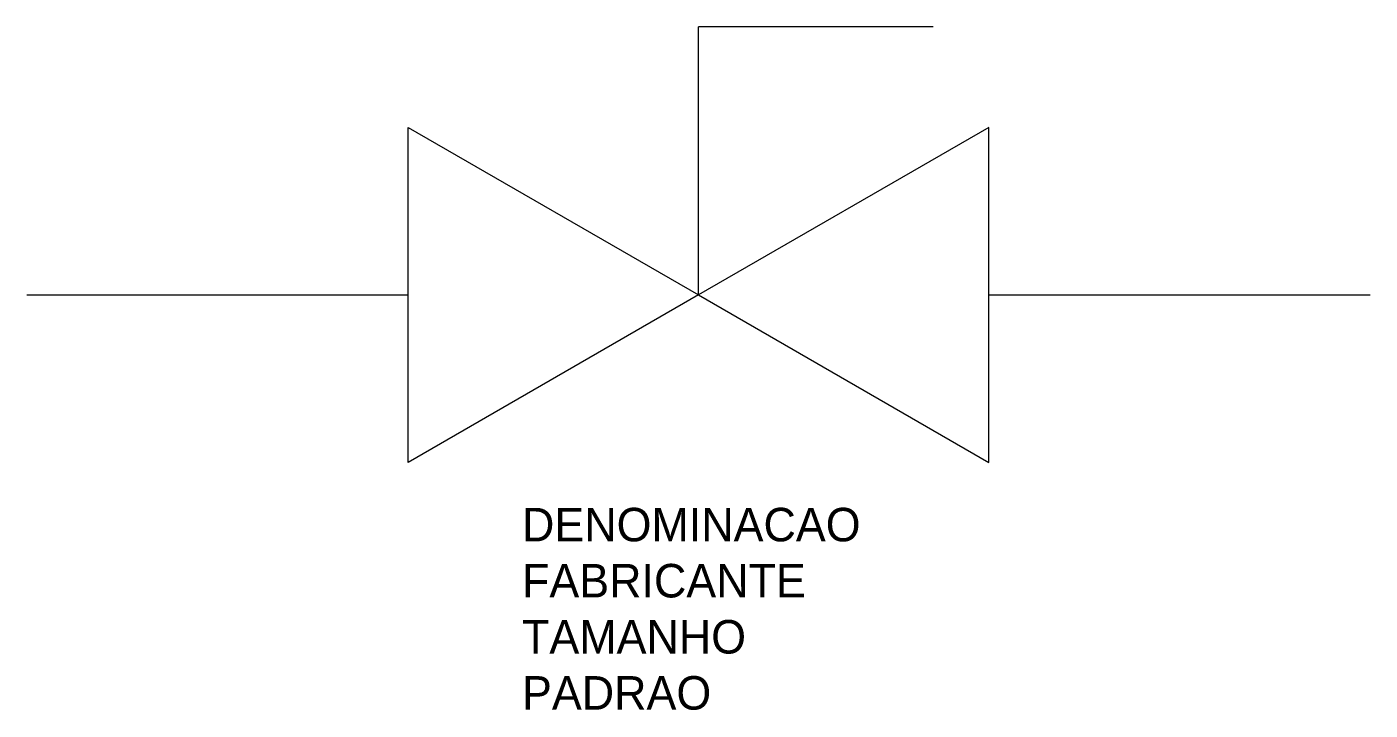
# Model space of a CAD drawing. Extents: x 94 to 294, y 121 to 223.
import ezdxf

# ---------------------------------------------------------------- set-up
doc = ezdxf.new("R2010")
doc.units = 0
doc.layers.add('TUPY', color=3, linetype='CONTINUOUS')

msp = doc.modelspace()

# ---------------------------------------------------------------- linework, layer by layer
at = {"layer": 'TUPY', "color": 0}
for p, q in [((194.27, 183.02), (194.27, 223.02)), ((229.27, 223.02), (194.27, 223.02)), ((94.06, 183.02), (150.97, 183.02)), ((237.58, 183.02), (294.49, 183.02))]:
    msp.add_line(p, q, dxfattribs=at)
for points in [[(150.97, 158.02), (150.97, 208.02), (194.27, 183.02)], [(237.58, 158.02), (237.58, 208.02), (194.27, 183.02)]]:
    msp.add_lwpolyline(points, close=True, dxfattribs=at)

# ---------------------------------------------------------------- texts
at = {"layer": 'TUPY', "color": 0, "flags": 1}
for tag, p, s in [('DENOMINACAO', (167.94, 146.25), 'VALVULA COM MACHO'), ('FABRICANTE', (167.94, 137.88), ''), ('TAMANHO', (167.94, 129.51), ''), ('PADRAO', (167.94, 121.14), '')]:
    msp.add_attdef(tag, p, s, height=5, dxfattribs=at)

doc.saveas('drawing.dxf')
